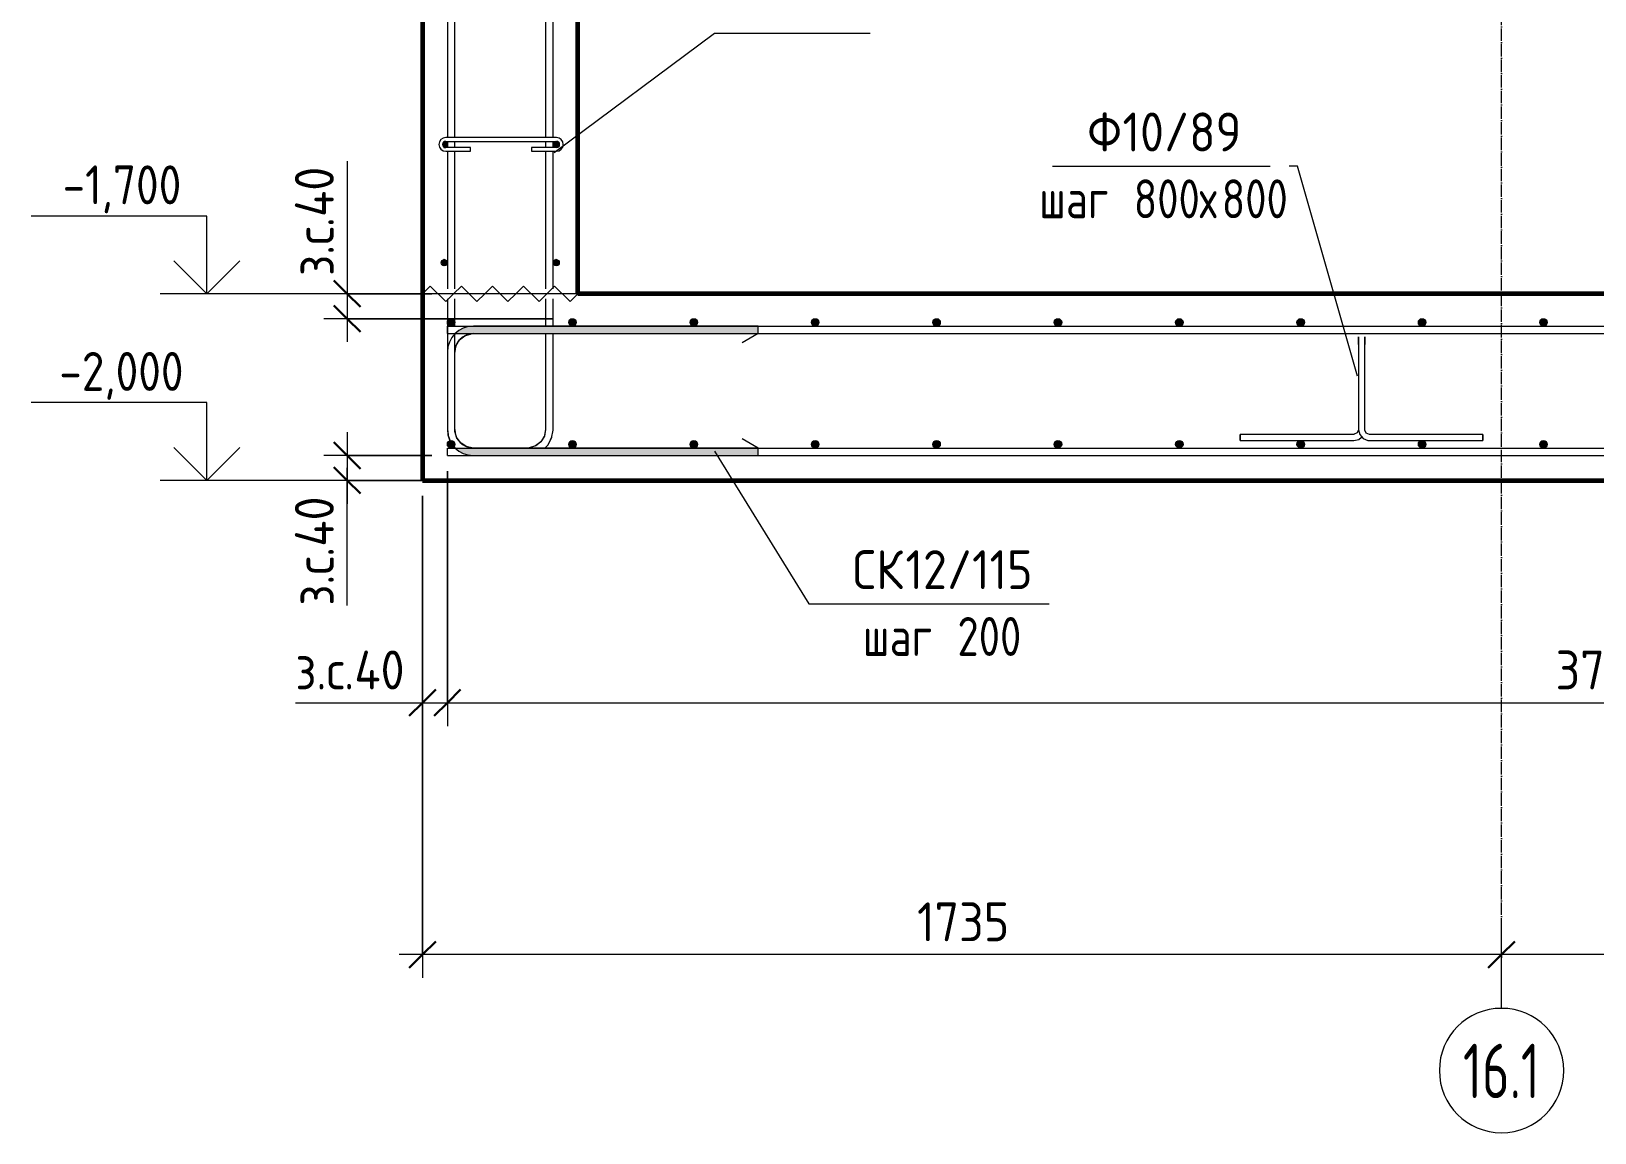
# Model space of a CAD drawing. Header units: millimetres. Extents: x 56549 to 83419, y -3049 to 32998.
# Drawn here: x 64653 to 67167, y -3049 to -1278 of the extents above; entities that cross this region are included whole.
import ezdxf

# ---------------------------------------------------------------- set-up
doc = ezdxf.new("R2010")
doc.units = ezdxf.units.MM
doc.linetypes.add('02 Штрихпунктирная _20 мм_', pattern=[25, 20, -2.5, 0, -2.5])
for name, color, linetype, lineweight in [('AA_Dim', 7, 'Continuous', 9), ('AA_Dim-25', 7, 'Continuous', 9), ('AA_Linii', 7, 'Continuous', 9), ('AA_Oformlenie', 7, 'Continuous', 9), ('AA_Vinoska', 7, 'Continuous', 9), ('AA_Visotnaya otmetka', 7, 'Continuous', 9), ('AF_Stena_Опалубка', 253, 'Continuous', 20), ('KR_Armatura', 7, 'Continuous', 20), ('KR_Armatura_Tonkie', 7, 'Continuous', 20), ('KR_Fundament', 7, 'Continuous', 20), ('Оси', 7, 'Continuous', 9)]:
    doc.layers.add(name, color=color, linetype=linetype, lineweight=lineweight)
doc.styles.add('ISOCPEUR_4', font='isocpeur.TTF', dxfattribs={"width": 0.7, "height": 87.5})
doc.styles.add('ISOCPEUR_5', font='isocpeur.TTF', dxfattribs={"width": 0.9, "height": 62.5})
doc.styles.add('ISOCPEUR_6', font='isocpeur.TTF', dxfattribs={"width": 0.8, "height": 62.5})
doc.styles.add('ISOCPEUR_7', font='isocpeur.TTF', dxfattribs={"width": 0.85, "height": 62.5})
doc.dimstyles.new('00_Точн_3_знака__прозр__2', dxfattribs={"dimscale": 304.8, "dimtxt": 62.672186, "dimasz": 0.139436, "dimexe": 0.123031, "dimexo": 0.082021, "dimgap": 0.008202, "dimtad": 1, "dimdec": 3, "dimrnd": 0.001, "dimdsep": 46, "dimtxsty": 'ISOCPEUR_5', "dimblk1": 'OBLIQUE', "dimblk2": 'OBLIQUE', "dimsah": 1, "dimcen": 0.09, "dimdle": 0.123031, "dimazin": 0, "dimtfac": 1, "dimtdec": 4, "dimtix": 1, "dimtmove": 1, "dimatfit": 3, "dimfxl": 1, "dimtvp": 1, "dimtolj": 1, "dimtzin": 0, "dimlwd": 18, "dimlwe": 18, "dimarcsym": 2})
doc.dimstyles.new('00_Точн_3_знака__прозр__3', dxfattribs={"dimscale": 304.8, "dimtxt": 62.672186, "dimasz": 0.139436, "dimexe": 0.123031, "dimexo": 0.082021, "dimgap": 0.008202, "dimtad": 1, "dimdec": 3, "dimrnd": 0.001, "dimdsep": 46, "dimtxsty": 'ISOCPEUR_5', "dimblk1": 'OBLIQUE', "dimblk2": 'OBLIQUE', "dimsah": 1, "dimcen": 0.09, "dimdle": 0.123031, "dimazin": 0, "dimtfac": 1, "dimtdec": 4, "dimtix": 1, "dimtmove": 0, "dimatfit": 3, "dimfxl": 1, "dimtvp": 1, "dimtolj": 1, "dimtzin": 0, "dimlwd": 18, "dimlwe": 18, "dimarcsym": 2})

# ---------------------------------------------------------------- blocks, each defined once
blk = doc.blocks.new('351_Ряд стержней П переменный шаг _НесАрм_РабПлоск_ - Тип 1-V2-Сечение 2')
at = {"layer": 'KR_Armatura_Tonkie'}
for p, q in [((58305.1, -1091), (58305.1, -1448.9)), ((58305.1, -1091), (58305.1, -1448.9)), ((58305.1, -1091), (58305.1, -1448.9)), ((58317.1, -1448.9), (58317.1, -1091)), ((58317.1, -1448.9), (58317.1, -1091)), ((58317.1, -1448.9), (58317.1, -1091)), ((58463.1, -1091), (58463.1, -1448.9)), ((58463.1, -1091), (58463.1, -1448.9)), ((58463.1, -1091), (58463.1, -1448.9)), ((58475.1, -1448.9), (58475.1, -1091)), ((58475.1, -1448.9), (58475.1, -1091)), ((58475.1, -1448.9), (58475.1, -1091)), ((58305.1, -1454.9), (58305.1, -1464.9)), ((58305.1, -1454.9), (58305.1, -1464.9)), ((58305.1, -1454.9), (58305.1, -1464.9)), ((58317.1, -1464.9), (58317.1, -1454.9)), ((58317.1, -1464.9), (58317.1, -1454.9)), ((58317.1, -1464.9), (58317.1, -1454.9)), ((58463.1, -1454.9), (58463.1, -1464.9)), ((58463.1, -1454.9), (58463.1, -1464.9)), ((58463.1, -1454.9), (58463.1, -1464.9)), ((58475.1, -1464.9), (58475.1, -1454.9)), ((58475.1, -1464.9), (58475.1, -1454.9)), ((58475.1, -1464.9), (58475.1, -1454.9)), ((58305.1, -1470.9), (58305.1, -1692)), ((58305.1, -1470.9), (58305.1, -1692)), ((58305.1, -1470.9), (58305.1, -1692)), ((58317.1, -1692), (58317.1, -1470.9)), ((58317.1, -1692), (58317.1, -1470.9)), ((58317.1, -1692), (58317.1, -1470.9)), ((58463.1, -1470.9), (58463.1, -1692)), ((58463.1, -1470.9), (58463.1, -1692)), ((58463.1, -1470.9), (58463.1, -1692)), ((58475.1, -1692), (58475.1, -1470.9)), ((58475.1, -1692), (58475.1, -1470.9)), ((58475.1, -1692), (58475.1, -1470.9)), ((58305.1, -1708), (58305.1, -1918)), ((58305.1, -1708), (58305.1, -1918)), ((58305.1, -1708), (58305.1, -1918)), ((58317.1, -1752), (58317.1, -1708)), ((58317.1, -1752), (58317.1, -1708)), ((58317.1, -1752), (58317.1, -1708)), ((58463.1, -1708), (58463.1, -1752)), ((58463.1, -1708), (58463.1, -1752)), ((58463.1, -1708), (58463.1, -1752)), ((58475.1, -1752), (58475.1, -1708)), ((58475.1, -1752), (58475.1, -1708)), ((58475.1, -1752), (58475.1, -1708)), ((58317.1, -1764.7), (58317.1, -1764.2)), ((58317.1, -1918), (58317.1, -1764.2)), ((58317.1, -1764.7), (58317.1, -1764.2)), ((58463.1, -1764.2), (58463.1, -1918)), ((58463.1, -1764.2), (58463.1, -1918)), ((58463.1, -1764.2), (58463.1, -1918)), ((58475.1, -1918), (58475.1, -1764.2)), ((58475.1, -1918), (58475.1, -1764.2)), ((58475.1, -1918), (58475.1, -1764.2)), ((58317.1, -1918), (58317.1, -1794)), ((58317.1, -1918), (58317.1, -1794)), ((58320, -1930.5), (58317.7, -1923)), ((58320, -1930.5), (58317.7, -1923)), ((58326.7, -1939.9), (58320.8, -1932.3)), ((58326.7, -1939.9), (58320.8, -1932.3)), ((58460.3, -1930), (58456.3, -1936.5)), ((58460.3, -1930), (58456.3, -1936.5)), ((58463.1, -1918), (58461.3, -1927.5)), ((58463.1, -1918), (58461.3, -1927.5)), ((58335, -1945.2), (58328.5, -1941.3)), ((58335, -1945.2), (58328.5, -1941.3)), ((58347.1, -1948), (58337.5, -1946.3)), ((58347.1, -1948), (58337.5, -1946.3)), ((58433.1, -1948), (58347.1, -1948)), ((58433.1, -1948), (58347.1, -1948)), ((58433.1, -1948), (58347.1, -1948)), ((58347.1, -1960), (58433.1, -1960)), ((58347.1, -1960), (58433.1, -1960)), ((58347.1, -1960), (58433.1, -1960)), ((58445.5, -1945), (58438, -1947.3)), ((58445.5, -1945), (58438, -1947.3)), ((58454.9, -1938.4), (58447.4, -1944.3)), ((58454.9, -1938.4), (58447.4, -1944.3))]:
    blk.add_line(p, q, dxfattribs=at)
at = {"layer": 'KR_Armatura_Tonkie', "flags": 128}
for points in [[(58305.1, -1918), (58307, -1930.7), (58312.7, -1942.2), (58318.3, -1948)], [(58306.9, -1929.8), (58307, -1930.7), (58308.4, -1933.4)], [(58306.9, -1929.8), (58307, -1930.7), (58308.4, -1933.4)], [(58347.1, -1948), (58336.4, -1946), (58327.1, -1940.4), (58320.5, -1931.9), (58317.3, -1921.5), (58317.1, -1918)], [(58463.1, -1918), (58461.1, -1928.7), (58455.5, -1937.9), (58447, -1944.6), (58436.6, -1947.8), (58433.1, -1948)], [(58461.7, -1948), (58466.5, -1943.4), (58472.6, -1932.1), (58475, -1919.5), (58475.1, -1918)], [(58471.2, -1934.7), (58472.6, -1932.1), (58472.9, -1930.6)], [(58471.2, -1934.7), (58472.6, -1932.1), (58472.9, -1930.6)], [(58474.5, -1922.4), (58475, -1919.5), (58475.1, -1918)], [(58474.5, -1922.4), (58475, -1919.5), (58475.1, -1918)], [(58312, -1940.7), (58312.7, -1942.2), (58314.7, -1944.3)], [(58312, -1940.7), (58312.7, -1942.2), (58314.7, -1944.3)], [(58464.8, -1945.1), (58466.5, -1943.4), (58467.6, -1941.4)], [(58464.8, -1945.1), (58466.5, -1943.4), (58467.6, -1941.4)]]:
    blk.add_lwpolyline(points, dxfattribs=at)
blk = doc.blocks.new('261_Лягушка _НесАрм_РабПлоск_ - 10 А240-3717175-Сечение 2')
at = {"layer": 'KR_Armatura_Tonkie'}
for p, q in [((59770.1, -1781.5), (59770.1, -1775)), ((59770.1, -1781.5), (59770.1, -1918.5)), ((59770.1, -1781.5), (59770.1, -1918.5)), ((59780.1, -1918.5), (59780.1, -1781.5)), ((59780.1, -1918.5), (59780.1, -1781.5)), ((59762.6, -1926), (59580.1, -1926)), ((59580.1, -1936), (59580.1, -1926)), ((59580.1, -1926.2), (59580.1, -1935.8)), ((59970.1, -1926), (59787.6, -1926)), ((59970.1, -1926), (59970.1, -1936)), ((59970.1, -1935.8), (59970.1, -1926.2)), ((59580.1, -1936), (59762.6, -1936)), ((59787.6, -1936), (59970.1, -1936))]:
    blk.add_line(p, q, dxfattribs=at)
at = {"layer": 'KR_Armatura_Tonkie', "flags": 128}
for points in [[(59770.1, -1774.8), (59770.1, -1770.2), (59770.1, -1769)], [(59770.1, -1769), (59770.1, -1770.9), (59770.1, -1776.1), (59770.1, -1781.5)], [(59780.1, -1769), (59780.1, -1770.9), (59780.1, -1776.1), (59780.1, -1781.5)], [(59780.1, -1781.5), (59780.1, -1774.8), (59780.1, -1770.2), (59780.1, -1769)], [(59770.1, -1918.5), (59768.2, -1923.5), (59763.4, -1925.9), (59762.6, -1926)], [(59762.6, -1936), (59770.6, -1934.1), (59774.8, -1930.4)], [(59770.1, -1918.5), (59772, -1926.5), (59777.4, -1932.7), (59785, -1935.8), (59787.6, -1936)], [(59787.6, -1926), (59782.6, -1924.1), (59780.1, -1919.4), (59780.1, -1918.5)]]:
    blk.add_lwpolyline(points, dxfattribs=at)
blk = doc.blocks.new('350_Стержень П торец СК-СГ _НесАрм_РабПлоск_ - 350_Стержень П торец СК-СГ _НесАрм_РабПлоск_-3742660-Сечение 2')
at = {"layer": 'KR_Armatura_Tonkie'}
for p, q in [((58463.1, -1752), (58347.1, -1752)), ((58805.1, -1752), (58475.1, -1752)), ((58318.2, -1764.2), (58317.1, -1765.3)), ((58347.1, -1764), (58463.1, -1764)), ((58475.1, -1764), (58805.1, -1764)), ((58805.1, -1764), (58779.1, -1779)), ((58305.1, -1794), (58305.1, -1918)), ((58317.1, -1918), (58317.1, -1794)), ((58320, -1930.5), (58317.7, -1923)), ((58326.7, -1939.9), (58320.8, -1932.3)), ((58805.1, -1948), (58779.1, -1933)), ((58335, -1945.2), (58328.5, -1941.3)), ((58347.1, -1948), (58337.5, -1946.3)), ((58433.1, -1948), (58347.1, -1948)), ((58347.1, -1960), (58805.1, -1960)), ((58805.1, -1948), (58462.4, -1948))]:
    blk.add_line(p, q, dxfattribs=at)
at = {"layer": 'KR_Armatura_Tonkie', "flags": 128}
for points in [[(58317.1, -1794), (58319, -1783.3), (58324.6, -1774.1), (58333.2, -1767.4), (58343.5, -1764.2), (58347.1, -1764)], [(58306.9, -1929.8), (58307, -1930.7), (58308.4, -1933.4)], [(58312, -1940.7), (58312.7, -1942.2), (58314.7, -1944.3)]]:
    blk.add_lwpolyline(points, dxfattribs=at)
blk = doc.blocks.new('350_Стержень П торец СК-СГ _НесАрм_РабПлоск_ - 350_Стержень П торец СК-СГ _НесАрм_РабПлоск_-V3-Сечение 2')
at = {"layer": 'KR_Armatura_Tonkie'}
for p, q in [((58463.1, -1752), (58347.1, -1752)), ((58805.1, -1752), (58475.1, -1752)), ((58317.1, -1794), (58318.8, -1784.5)), ((58319.9, -1782), (58323.8, -1775.5)), ((58325.2, -1773.6), (58332.8, -1767.7)), ((58334.6, -1767), (58342.1, -1764.7)), ((58347.1, -1764), (58463.1, -1764)), ((58475.1, -1764), (58805.1, -1764)), ((58805.1, -1764), (58779.1, -1779)), ((58305.1, -1794), (58305.1, -1918)), ((58317.1, -1918), (58317.1, -1794)), ((58320, -1930.5), (58317.7, -1923)), ((58326.7, -1939.9), (58320.8, -1932.3)), ((58805.1, -1948), (58779.1, -1933)), ((58335, -1945.2), (58328.5, -1941.3)), ((58347.1, -1948), (58337.5, -1946.3)), ((58433.1, -1948), (58347.1, -1948)), ((58347.1, -1960), (58805.1, -1960)), ((58805.1, -1948), (58462.4, -1948))]:
    blk.add_line(p, q, dxfattribs=at)
at = {"layer": 'KR_Armatura_Tonkie', "flags": 128}
for points in [[(58306.9, -1929.8), (58307, -1930.7), (58308.4, -1933.4)], [(58312, -1940.7), (58312.7, -1942.2), (58314.7, -1944.3)]]:
    blk.add_lwpolyline(points, dxfattribs=at)
blk = doc.blocks.new('079_Шпилька _ЭлУзла_ - d6 А240-3735298-Сечение 2')
at = {"layer": 'AA_Oformlenie'}
for p, q in [((58480.4, -1448.9), (58302.4, -1448.9)), ((58302.4, -1454.9), (58480.4, -1454.9)), ((58342.4, -1464.9), (58302.4, -1464.9)), ((58302.4, -1470.9), (58342.4, -1470.9)), ((58342.4, -1470.9), (58342.4, -1464.9)), ((58480.4, -1464.9), (58440.4, -1464.9)), ((58440.4, -1464.9), (58440.4, -1470.9)), ((58440.4, -1470.9), (58480.4, -1470.9))]:
    blk.add_line(p, q, dxfattribs=at)
for centre, radius, start, end in [((58302.4, -1459.9), 11, 90, 270), ((58302.4, -1459.9), 5, 90, 270), ((58480.4, -1459.9), 11, 270, 90), ((58480.4, -1459.9), 5, 270, 90)]:
    blk.add_arc(centre, radius, start, end, dxfattribs=at)
blk = doc.blocks.new('Последовательность узлов - 3мм масшт20 маскировка-904226-Сечение 2')
at = {"layer": 'AA_Oformlenie'}
for p, q in [((58265.1, -720), (58277.6, -707.5)), ((58302.6, -732.5), (58277.6, -707.5)), ((58315.1, -720), (58302.6, -732.5)), ((58315.1, -720), (58327.6, -707.5)), ((58352.6, -732.5), (58327.6, -707.5)), ((58365.1, -720), (58352.6, -732.5)), ((58365.1, -720), (58377.6, -707.5)), ((58402.6, -732.5), (58377.6, -707.5)), ((58415.1, -720), (58402.6, -732.5)), ((58415.1, -720), (58427.6, -707.5)), ((58452.6, -732.5), (58427.6, -707.5)), ((58465.1, -720), (58452.6, -732.5)), ((58465.1, -720), (58477.6, -707.5)), ((58502.6, -732.5), (58477.6, -707.5)), ((58515.1, -720), (58502.6, -732.5))]:
    blk.add_line(p, q, dxfattribs=at)
blk = doc.blocks.new('Ось сетки - d_4мм-2765513-Сечение 2')
at = {"layer": 'Оси'}
for start, end in [(0, 180), (0, 180), (180, 360), (180, 360)]:
    blk.add_arc((61945.1, -2948.9), 100, start, end, dxfattribs=at)
blk = doc.blocks.new('DIMBLOCK42-Сечение 2')
at = {"layer": 'AA_Dim-25', "lineweight": 18}
for p, q in [((65161.1, -1486.7), (65161.1, -1696.2)), ((65161.1, -1662.5), (65161.1, -1777.5)), ((65297.3, -1700), (65123.6, -1700)), ((65161.1, -1696.2), (65161.1, -1720)), ((65161.1, -1700), (65297.3, -1700)), ((65492.4, -1740), (65123.6, -1740)), ((65161.1, -1740), (65492.4, -1740))]:
    blk.add_line(p, q, dxfattribs=at)
at = {"layer": 'AA_Dim-25', "lineweight": 30}
for p, q in [((65161.1, -1700), (65139.9, -1678.7)), ((65161.1, -1700), (65182.4, -1721.2)), ((65161.1, -1740), (65139.9, -1718.7)), ((65161.1, -1740), (65182.4, -1761.2))]:
    blk.add_line(p, q, dxfattribs=at)
at = {"layer": 'AA_Dim-25', "color": 0, "lineweight": 18, "insert": (65077.2, -1671.2), "char_height": 62.5, "width": 221.363, "attachment_point": 1, "rotation": 90, "line_spacing_factor": 1.135194, "style": 'ISOCPEUR_5'}
blk.add_mtext('з.с.40', dxfattribs=at)
blk = doc.blocks.new('_Oblique')
at = {"color": 0, "linetype": 'ByBlock', "lineweight": -2}
blk.add_line((-0.5, -0.5), (0.5, 0.5), dxfattribs=at)
blk = doc.blocks.new('DIMBLOCK43-Сечение 2')
at = {"layer": 'AA_Dim-25', "lineweight": 18}
for p, q in [((65161.1, -1922.5), (65161.1, -2037.5)), ((65297.3, -1960), (65123.6, -1960)), ((65161.1, -1960), (65297.3, -1960)), ((65161.1, -1991.9), (65161.1, -1980)), ((65297.3, -2000), (65123.6, -2000)), ((65161.1, -2201.4), (65161.1, -1991.9)), ((65161.1, -2000), (65297.3, -2000))]:
    blk.add_line(p, q, dxfattribs=at)
at = {"layer": 'AA_Dim-25', "lineweight": 30}
for p, q in [((65161.1, -1960), (65139.9, -1938.7)), ((65161.1, -1960), (65182.4, -1981.2)), ((65161.1, -2000), (65139.9, -1978.7)), ((65161.1, -2000), (65182.4, -2021.2))]:
    blk.add_line(p, q, dxfattribs=at)
at = {"layer": 'AA_Dim-25', "color": 0, "lineweight": 18, "insert": (65077.2, -2201.4), "char_height": 62.5, "width": 221.363, "attachment_point": 1, "rotation": 90, "line_spacing_factor": 1.135194, "style": 'ISOCPEUR_5'}
blk.add_mtext('з.с.40', dxfattribs=at)
blk = doc.blocks.new('DIMBLOCK44-Сечение 2')
at = {"layer": 'AA_Dim-25', "lineweight": 18}
for p, q in [((65322.3, -1985), (65322.3, -2395)), ((65322.3, -2357.5), (65322.3, -1985)), ((65282.3, -2025), (65282.3, -2395)), ((65282.3, -2357.5), (65282.3, -2025)), ((65078, -2357.5), (65287.4, -2357.5)), ((65244.8, -2357.5), (65322.3, -2357.5)), ((65287.4, -2357.5), (65302.3, -2357.5))]:
    blk.add_line(p, q, dxfattribs=at)
at = {"layer": 'AA_Dim-25', "lineweight": 30}
for p, q in [((65282.3, -2357.5), (65303.5, -2336.2)), ((65322.3, -2357.5), (65343.5, -2336.2)), ((65282.3, -2357.5), (65261, -2378.7)), ((65322.3, -2357.5), (65301, -2378.7))]:
    blk.add_line(p, q, dxfattribs=at)
at = {"layer": 'AA_Dim-25', "color": 0, "lineweight": 18, "insert": (65078, -2273.6), "char_height": 62.5, "width": 221.363, "attachment_point": 1, "line_spacing_factor": 1.135194, "style": 'ISOCPEUR_5'}
blk.add_mtext('з.с.40', dxfattribs=at)
blk = doc.blocks.new('DIMBLOCK45-Сечение 2')
at = {"layer": 'AA_Dim-25', "lineweight": 18}
for p, q in [((65322.3, -1985), (65322.3, -2395)), ((65322.3, -2357.5), (65322.3, -1985)), ((69042.3, -2025), (69042.3, -2395)), ((69042.3, -2357.5), (69042.3, -2025)), ((65322.3, -2357.5), (69042.3, -2357.5))]:
    blk.add_line(p, q, dxfattribs=at)
at = {"layer": 'AA_Dim-25', "lineweight": 30}
for p, q in [((65322.3, -2357.5), (65343.5, -2336.2)), ((69042.3, -2357.5), (69063.5, -2336.2)), ((65322.3, -2357.5), (65301, -2378.7)), ((69042.3, -2357.5), (69021, -2378.7))]:
    blk.add_line(p, q, dxfattribs=at)
at = {"layer": 'AA_Dim-25', "color": 0, "lineweight": 18, "insert": (67104.2, -2273.6), "char_height": 62.5, "width": 187.307, "attachment_point": 1, "line_spacing_factor": 1.135194, "style": 'ISOCPEUR_5'}
blk.add_mtext('3720', dxfattribs=at)
blk = doc.blocks.new('DIMBLOCK48-Сечение 2')
at = {"layer": 'AA_Dim-25', "lineweight": 18}
for p, q in [((67017.3, -2767.5), (67017.3, -2725)), ((68962.3, -2767.5), (68962.3, -2725)), ((68962.3, -2762.5), (67017.3, -2762.5)), ((67017.3, -2762.5), (67017.3, -2767.5)), ((68962.3, -2762.5), (68962.3, -2767.5))]:
    blk.add_line(p, q, dxfattribs=at)
at = {"layer": 'AA_Dim-25', "lineweight": 30}
for p, q in [((67017.3, -2762.5), (66996, -2783.7)), ((67017.3, -2762.5), (67038.5, -2741.2)), ((68962.3, -2762.5), (68941, -2783.7)), ((68962.3, -2762.5), (68983.5, -2741.2))]:
    blk.add_line(p, q, dxfattribs=at)
at = {"layer": 'AA_Dim-25', "color": 0, "lineweight": 18, "insert": (67915.3, -2678.6), "char_height": 62.5, "width": 178.793, "attachment_point": 1, "line_spacing_factor": 1.135194, "style": 'ISOCPEUR_5'}
blk.add_mtext('1945', dxfattribs=at)
blk = doc.blocks.new('DIMBLOCK49-Сечение 2')
at = {"layer": 'AA_Dim-25', "lineweight": 18}
for p, q in [((65282.3, -2025), (65282.3, -2800)), ((65282.3, -2762.5), (65282.3, -2025)), ((67017.3, -2767.5), (67017.3, -2725)), ((67017.3, -2762.5), (65244.8, -2762.5)), ((67017.3, -2762.5), (67017.3, -2767.5))]:
    blk.add_line(p, q, dxfattribs=at)
at = {"layer": 'AA_Dim-25', "lineweight": 30}
for p, q in [((65282.3, -2762.5), (65261, -2783.7)), ((65282.3, -2762.5), (65303.5, -2741.2)), ((67017.3, -2762.5), (66996, -2783.7)), ((67017.3, -2762.5), (67038.5, -2741.2))]:
    blk.add_line(p, q, dxfattribs=at)
at = {"layer": 'AA_Dim-25', "color": 0, "lineweight": 18, "insert": (66077.6, -2678.6), "char_height": 62.5, "width": 173.117, "attachment_point": 1, "line_spacing_factor": 1.135194, "style": 'ISOCPEUR_5'}
blk.add_mtext('1735', dxfattribs=at)
blk = doc.blocks.new('042_М_Арматуры - Диам длина поз _ Комментарий-2260297-Сечение 2')
at = {"layer": 'AA_Vinoska'}
blk.add_line((59277.9, -1494.8), (59627.9, -1494.8), dxfattribs=at)
blk = doc.blocks.new('010_Текст с выноской - Текст 2 строки-3745985-Сечение 2')
at = {"layer": 'AA_Vinoska'}
blk.add_line((58734.7, -1280.8), (58984.7, -1280.8), dxfattribs=at)
blk = doc.blocks.new('042_М_Арматуры - Диам длина поз _ Шаг-2260295-Сечение 2')
at = {"layer": 'AA_Vinoska'}
blk.add_line((59014, -339.3), (59364, -339.3), dxfattribs=at)
blk = doc.blocks.new('Высотные отметки - Стрелка вверх-400292-Сечение 2')
at = {"layer": 'AA_Vinoska'}
for p, q in [((57918.8, -395), (57636.3, -395)), ((57918.8, -520), (57918.8, -395)), ((57918.8, -520), (57865.8, -467)), ((57918.8, -520), (57971.9, -467)), ((57993.8, -520), (57843.8, -520))]:
    blk.add_line(p, q, dxfattribs=at)

msp = doc.modelspace()

# ---------------------------------------------------------------- hatches: boundary and pattern name
at = {"layer": 'AA_Oformlenie'}
h = msp.add_hatch(color=250, dxfattribs=at)
h.paths.add_polyline_path([(65374.5864, -1960), (65822.2593, -1959.7956), (65822.2593, -1948), (65334.9644, -1948.2244), (65343.748, -1954.718), (65353.5836, -1958.6495), (65364.2593, -1960)])
h.paths.add_polyline_path([(65482.1175, -1764), (65822.2593, -1763.7956), (65822.2593, -1752), (65362.5101, -1752.2044), (65352.4396, -1753.7574), (65342.9715, -1757.7461), (65335.1592, -1764), (65482.0167, -1764)])
at = {"layer": 'KR_Armatura'}
for points in [[(65316.9068, -1464.0451), (65320.1982, -1464.0451), (65322.0146, -1458.4549), (65317.6902, -1455.3131), (65316.7737, -1455.8152), (65316.0852, -1456.3435), (65315.2906, -1457.3791), (65314.7911, -1458.585), (65314.6207, -1459.8791), (65314.7911, -1461.1732), (65315.5569, -1462.7261), (65316.7737, -1463.9429)], [(65498.432, -1464.0451), (65500.1982, -1464.0451), (65501.9508, -1458.4086), (65497.2593, -1455), (65492.504, -1458.4549), (65494.3204, -1464.0451)], [(65314.3204, -1654.0451), (65320.1982, -1654.0451), (65322.0146, -1648.4549), (65317.2593, -1645), (65312.504, -1648.4549)], [(65494.3204, -1654.0451), (65500.1982, -1654.0451), (65502.0146, -1648.4549), (65497.2593, -1645), (65492.504, -1648.4549)], [(65325.2593, -1751.1962), (65331.2593, -1751.1962), (65334.2593, -1746), (65331.2593, -1740.8038), (65325.2593, -1740.8038), (65322.2593, -1746)], [(65520.4172, -1751.1962), (65526.4172, -1751.1962), (65529.4172, -1746), (65526.4172, -1740.8038), (65520.4172, -1740.8038), (65517.4172, -1746)], [(65715.5751, -1751.1962), (65721.5751, -1751.1962), (65724.5751, -1746), (65721.5751, -1740.8038), (65715.5751, -1740.8038), (65712.5751, -1746)], [(65910.733, -1751.1962), (65916.733, -1751.1962), (65919.733, -1746), (65916.733, -1740.8038), (65910.733, -1740.8038), (65907.733, -1746)], [(66105.8909, -1751.1962), (66111.8909, -1751.1962), (66114.8909, -1746), (66111.8909, -1740.8038), (66105.8909, -1740.8038), (66102.8909, -1746)], [(66301.0488, -1751.1962), (66307.0488, -1751.1962), (66310.0488, -1746), (66307.0488, -1740.8038), (66301.0488, -1740.8038), (66298.0488, -1746)], [(66496.2067, -1751.1962), (66502.2067, -1751.1962), (66505.2067, -1746), (66502.2067, -1740.8038), (66496.2067, -1740.8038), (66493.2067, -1746)], [(66691.3646, -1751.1962), (66697.3646, -1751.1962), (66700.3646, -1746), (66697.3646, -1740.8038), (66691.3646, -1740.8038), (66688.3646, -1746)], [(66886.5225, -1751.1962), (66892.5225, -1751.1962), (66895.5225, -1746), (66892.5225, -1740.8038), (66886.5225, -1740.8038), (66883.5225, -1746)], [(67081.6804, -1751.1962), (67087.6804, -1751.1962), (67090.6804, -1746), (67087.6804, -1740.8038), (67081.6804, -1740.8038), (67078.6804, -1746)], [(65325.2593, -1947.1962), (65331.2593, -1947.1962), (65334.2593, -1942), (65331.2593, -1936.8038), (65325.2593, -1936.8038), (65322.2593, -1942)], [(65520.4172, -1947.1962), (65526.4172, -1947.1962), (65529.4172, -1942), (65526.4172, -1936.8038), (65520.4172, -1936.8038), (65517.4172, -1942)], [(65715.5751, -1947.1962), (65721.5751, -1947.1962), (65724.5751, -1942), (65721.5751, -1936.8038), (65715.5751, -1936.8038), (65712.5751, -1942)], [(65910.733, -1947.1962), (65916.733, -1947.1962), (65919.733, -1942), (65916.733, -1936.8038), (65910.733, -1936.8038), (65907.733, -1942)], [(66105.8909, -1947.1962), (66111.8909, -1947.1962), (66114.8909, -1942), (66111.8909, -1936.8038), (66105.8909, -1936.8038), (66102.8909, -1942)], [(66301.0488, -1947.1962), (66307.0488, -1947.1962), (66310.0488, -1942), (66307.0488, -1936.8038), (66301.0488, -1936.8038), (66298.0488, -1942)], [(66496.2067, -1947.1962), (66502.2067, -1947.1962), (66505.2067, -1942), (66502.2067, -1936.8038), (66496.2067, -1936.8038), (66493.2067, -1942)], [(66691.3646, -1947.1962), (66697.3646, -1947.1962), (66700.3646, -1942), (66697.3646, -1936.8038), (66691.3646, -1936.8038), (66688.3646, -1942)], [(66886.5225, -1947.1962), (66892.5225, -1947.1962), (66895.5225, -1942), (66892.5225, -1936.8038), (66886.5225, -1936.8038), (66883.5225, -1942)], [(67081.6804, -1947.1962), (67087.6804, -1947.1962), (67090.6804, -1942), (67087.6804, -1936.8038), (67081.6804, -1936.8038), (67078.6804, -1942)]]:
    msp.add_hatch(color=256, dxfattribs=at).paths.add_polyline_path(points)
h = msp.add_hatch(color=256, dxfattribs=at)
edge = h.paths.add_edge_path()
edge.add_arc((65317.2593, -1460), 5, 265.6822599, 443.4757902)
edge.add_line((65317.8274, -1455.0324), (65317.2593, -1460))
edge.add_line((65317.2593, -1460), (65316.8829, -1464.9858))
h = msp.add_hatch(color=256, dxfattribs=at)
edge = h.paths.add_edge_path()
edge.add_arc((65497.2593, -1460), 5, 0, 360)
h = msp.add_hatch(color=256, dxfattribs=at)
edge = h.paths.add_edge_path()
edge.add_arc((65317.2593, -1650), 5, 0, 360)
h = msp.add_hatch(color=256, dxfattribs=at)
edge = h.paths.add_edge_path()
edge.add_arc((65497.2593, -1650), 5, 0, 360)
h = msp.add_hatch(color=256, dxfattribs=at)
edge = h.paths.add_edge_path()
edge.add_arc((65328.2593, -1746), 6, 0, 360)
h = msp.add_hatch(color=256, dxfattribs=at)
edge = h.paths.add_edge_path()
edge.add_arc((65523.4172, -1746), 6, 0, 360)
h = msp.add_hatch(color=256, dxfattribs=at)
edge = h.paths.add_edge_path()
edge.add_arc((65718.5751, -1746), 6, 0, 360)
h = msp.add_hatch(color=256, dxfattribs=at)
edge = h.paths.add_edge_path()
edge.add_arc((65913.733, -1746), 6, 0, 360)
h = msp.add_hatch(color=256, dxfattribs=at)
edge = h.paths.add_edge_path()
edge.add_arc((66108.8909, -1746), 6, 0, 360)
h = msp.add_hatch(color=256, dxfattribs=at)
edge = h.paths.add_edge_path()
edge.add_arc((66304.0488, -1746), 6, 0, 360)
h = msp.add_hatch(color=256, dxfattribs=at)
edge = h.paths.add_edge_path()
edge.add_arc((66499.2067, -1746), 6, 0, 360)
h = msp.add_hatch(color=256, dxfattribs=at)
edge = h.paths.add_edge_path()
edge.add_arc((66694.3646, -1746), 6, 0, 360)
h = msp.add_hatch(color=256, dxfattribs=at)
edge = h.paths.add_edge_path()
edge.add_arc((66889.5225, -1746), 6, 0, 360)
h = msp.add_hatch(color=256, dxfattribs=at)
edge = h.paths.add_edge_path()
edge.add_arc((67084.6804, -1746), 6, 0, 360)
h = msp.add_hatch(color=256, dxfattribs=at)
edge = h.paths.add_edge_path()
edge.add_arc((65328.2593, -1942), 6, 0, 360)
h = msp.add_hatch(color=256, dxfattribs=at)
edge = h.paths.add_edge_path()
edge.add_arc((65523.4172, -1942), 6, 0, 360)
h = msp.add_hatch(color=256, dxfattribs=at)
edge = h.paths.add_edge_path()
edge.add_arc((65718.5751, -1942), 6, 0, 360)
h = msp.add_hatch(color=256, dxfattribs=at)
edge = h.paths.add_edge_path()
edge.add_arc((65913.733, -1942), 6, 0, 360)
h = msp.add_hatch(color=256, dxfattribs=at)
edge = h.paths.add_edge_path()
edge.add_arc((66108.8909, -1942), 6, 0, 360)
h = msp.add_hatch(color=256, dxfattribs=at)
edge = h.paths.add_edge_path()
edge.add_arc((66304.0488, -1942), 6, 0, 360)
h = msp.add_hatch(color=256, dxfattribs=at)
edge = h.paths.add_edge_path()
edge.add_arc((66499.2067, -1942), 6, 0, 360)
h = msp.add_hatch(color=256, dxfattribs=at)
edge = h.paths.add_edge_path()
edge.add_arc((66694.3646, -1942), 6, 0, 360)
h = msp.add_hatch(color=256, dxfattribs=at)
edge = h.paths.add_edge_path()
edge.add_arc((66889.5225, -1942), 6, 0, 360)
h = msp.add_hatch(color=256, dxfattribs=at)
edge = h.paths.add_edge_path()
edge.add_arc((67084.6804, -1942), 6, 0, 360)

# ---------------------------------------------------------------- linework, layer by layer
at = {"layer": 'AA_Linii'}
for p, q in [((65822.2593, -1752), (65364.063, -1752)), ((65822.2593, -1764), (65822.2593, -1752)), ((65364.2593, -1764), (65822.2593, -1764)), ((65322.2593, -1793.8037), (65322.2593, -1918.4178)), ((65334.2593, -1918), (65334.2593, -1794)), ((65363.8415, -1960), (65822.2593, -1960)), ((65822.2593, -1948), (65364.2593, -1948)), ((65822.2593, -1960), (65822.2593, -1948))]:
    msp.add_line(p, q, dxfattribs=at)
for centre, radius, start, end in [((65364.063, -1793.8037), 41.8037, 90, 180), ((65364.2593, -1794), 30, 90, 180), ((65363.8415, -1918.4178), 41.5822, 180, 270), ((65364.2593, -1918), 30, 180, 270)]:
    msp.add_arc(centre, radius, start, end, dxfattribs=at)
at = {"layer": 'AA_Vinoska'}
for p, q in [((65493.8022, -1472.6969), (65751.9083, -1280.786)), ((66689.3914, -1494.8385), (66675.9131, -1494.8385)), ((66785.516, -1832.5726), (66689.3914, -1494.8385)), ((65751.6133, -1952.8464), (65903.4115, -2198.5226)), ((65903.4115, -2198.5226), (65940.1945, -2198.5226))]:
    msp.add_line(p, q, dxfattribs=at)
at = {"layer": 'AA_Visotnaya otmetka'}
for p, q in [((65129.7171, -1700), (64935.7707, -1700)), ((65617.9268, -1700), (65129.7171, -1700)), ((65166.5, -2000), (64935.7707, -2000)), ((65430.6683, -2000), (65166.5, -2000))]:
    msp.add_line(p, q, dxfattribs=at)
at = {"layer": 'AF_Stena_Опалубка', "lineweight": 60}
for p, q in [((65282.2593, -720), (65282.2593, -1700)), ((65532.2593, -1700), (65532.2593, -720))]:
    msp.add_line(p, q, dxfattribs=at)
at = {"layer": 'KR_Armatura'}
for p, q in [((65315.2906, -1457.3791), (65314.7911, -1458.585)), ((65316.0852, -1456.3435), (65315.2906, -1457.3791)), ((65316.7737, -1455.8152), (65316.0852, -1456.3435)), ((65317.6902, -1455.3131), (65316.7737, -1455.8152)), ((65317.8274, -1455.0324), (65317.2593, -1460)), ((65322.0146, -1458.4549), (65317.6902, -1455.3131)), ((65497.2593, -1455), (65492.504, -1458.4549)), ((65501.9508, -1458.4086), (65497.2593, -1455)), ((65314.7911, -1458.585), (65314.6207, -1459.8791)), ((65314.6207, -1459.8791), (65314.7911, -1461.1732)), ((65314.7911, -1461.1732), (65315.5569, -1462.7261)), ((65315.5569, -1462.7261), (65316.7737, -1463.9429)), ((65316.7737, -1463.9429), (65316.9068, -1464.0451)), ((65317.2593, -1460), (65316.8829, -1464.9858)), ((65316.9068, -1464.0451), (65320.1982, -1464.0451)), ((65320.1982, -1464.0451), (65322.0146, -1458.4549)), ((65492.504, -1458.4549), (65494.3204, -1464.0451)), ((65494.3204, -1464.0451), (65498.432, -1464.0451)), ((65498.432, -1464.0451), (65500.1982, -1464.0451)), ((65500.1982, -1464.0451), (65501.9508, -1458.4086)), ((65317.2593, -1645), (65312.504, -1648.4549)), ((65312.504, -1648.4549), (65314.3204, -1654.0451)), ((65314.3204, -1654.0451), (65320.1982, -1654.0451)), ((65322.0146, -1648.4549), (65317.2593, -1645)), ((65320.1982, -1654.0451), (65322.0146, -1648.4549)), ((65497.2593, -1645), (65492.504, -1648.4549)), ((65492.504, -1648.4549), (65494.3204, -1654.0451)), ((65494.3204, -1654.0451), (65500.1982, -1654.0451)), ((65502.0146, -1648.4549), (65497.2593, -1645)), ((65500.1982, -1654.0451), (65502.0146, -1648.4549)), ((65325.2593, -1740.8038), (65322.2593, -1746)), ((65322.2593, -1746), (65325.2593, -1751.1962)), ((65331.2593, -1740.8038), (65325.2593, -1740.8038)), ((65325.2593, -1751.1962), (65331.2593, -1751.1962)), ((65334.2593, -1746), (65331.2593, -1740.8038)), ((65331.2593, -1751.1962), (65334.2593, -1746)), ((65520.4172, -1740.8038), (65517.4172, -1746)), ((65517.4172, -1746), (65520.4172, -1751.1962)), ((65526.4172, -1740.8038), (65520.4172, -1740.8038)), ((65520.4172, -1751.1962), (65526.4172, -1751.1962)), ((65529.4172, -1746), (65526.4172, -1740.8038)), ((65526.4172, -1751.1962), (65529.4172, -1746)), ((65715.5751, -1740.8038), (65712.5751, -1746)), ((65712.5751, -1746), (65715.5751, -1751.1962)), ((65721.5751, -1740.8038), (65715.5751, -1740.8038)), ((65715.5751, -1751.1962), (65721.5751, -1751.1962)), ((65724.5751, -1746), (65721.5751, -1740.8038)), ((65721.5751, -1751.1962), (65724.5751, -1746)), ((65910.733, -1740.8038), (65907.733, -1746)), ((65907.733, -1746), (65910.733, -1751.1962)), ((65916.733, -1740.8038), (65910.733, -1740.8038)), ((65910.733, -1751.1962), (65916.733, -1751.1962)), ((65919.733, -1746), (65916.733, -1740.8038)), ((65916.733, -1751.1962), (65919.733, -1746)), ((66105.8909, -1740.8038), (66102.8909, -1746)), ((66102.8909, -1746), (66105.8909, -1751.1962)), ((66111.8909, -1740.8038), (66105.8909, -1740.8038)), ((66105.8909, -1751.1962), (66111.8909, -1751.1962)), ((66114.8909, -1746), (66111.8909, -1740.8038)), ((66111.8909, -1751.1962), (66114.8909, -1746)), ((66301.0488, -1740.8038), (66298.0488, -1746)), ((66298.0488, -1746), (66301.0488, -1751.1962)), ((66307.0488, -1740.8038), (66301.0488, -1740.8038)), ((66301.0488, -1751.1962), (66307.0488, -1751.1962)), ((66310.0488, -1746), (66307.0488, -1740.8038)), ((66307.0488, -1751.1962), (66310.0488, -1746)), ((66496.2067, -1740.8038), (66493.2067, -1746)), ((66493.2067, -1746), (66496.2067, -1751.1962)), ((66502.2067, -1740.8038), (66496.2067, -1740.8038)), ((66496.2067, -1751.1962), (66502.2067, -1751.1962)), ((66505.2067, -1746), (66502.2067, -1740.8038)), ((66502.2067, -1751.1962), (66505.2067, -1746)), ((66691.3646, -1740.8038), (66688.3646, -1746)), ((66688.3646, -1746), (66691.3646, -1751.1962)), ((66697.3646, -1740.8038), (66691.3646, -1740.8038)), ((66691.3646, -1751.1962), (66697.3646, -1751.1962)), ((66700.3646, -1746), (66697.3646, -1740.8038)), ((66697.3646, -1751.1962), (66700.3646, -1746)), ((66886.5225, -1740.8038), (66883.5225, -1746)), ((66883.5225, -1746), (66886.5225, -1751.1962)), ((66892.5225, -1740.8038), (66886.5225, -1740.8038)), ((66886.5225, -1751.1962), (66892.5225, -1751.1962)), ((66895.5225, -1746), (66892.5225, -1740.8038)), ((66892.5225, -1751.1962), (66895.5225, -1746)), ((67081.6804, -1740.8038), (67078.6804, -1746)), ((67078.6804, -1746), (67081.6804, -1751.1962)), ((67087.6804, -1740.8038), (67081.6804, -1740.8038)), ((67081.6804, -1751.1962), (67087.6804, -1751.1962)), ((67090.6804, -1746), (67087.6804, -1740.8038)), ((67087.6804, -1751.1962), (67090.6804, -1746)), ((65325.2593, -1936.8038), (65322.2593, -1942)), ((65322.2593, -1942), (65325.2593, -1947.1962)), ((65331.2593, -1936.8038), (65325.2593, -1936.8038)), ((65325.2593, -1947.1962), (65331.2593, -1947.1962)), ((65334.2593, -1942), (65331.2593, -1936.8038)), ((65331.2593, -1947.1962), (65334.2593, -1942)), ((65520.4172, -1936.8038), (65517.4172, -1942)), ((65517.4172, -1942), (65520.4172, -1947.1962)), ((65526.4172, -1936.8038), (65520.4172, -1936.8038)), ((65520.4172, -1947.1962), (65526.4172, -1947.1962)), ((65529.4172, -1942), (65526.4172, -1936.8038)), ((65526.4172, -1947.1962), (65529.4172, -1942)), ((65715.5751, -1936.8038), (65712.5751, -1942)), ((65712.5751, -1942), (65715.5751, -1947.1962)), ((65721.5751, -1936.8038), (65715.5751, -1936.8038)), ((65715.5751, -1947.1962), (65721.5751, -1947.1962)), ((65724.5751, -1942), (65721.5751, -1936.8038)), ((65721.5751, -1947.1962), (65724.5751, -1942)), ((65910.733, -1936.8038), (65907.733, -1942)), ((65907.733, -1942), (65910.733, -1947.1962)), ((65916.733, -1936.8038), (65910.733, -1936.8038)), ((65910.733, -1947.1962), (65916.733, -1947.1962)), ((65919.733, -1942), (65916.733, -1936.8038)), ((65916.733, -1947.1962), (65919.733, -1942)), ((66105.8909, -1936.8038), (66102.8909, -1942)), ((66102.8909, -1942), (66105.8909, -1947.1962)), ((66111.8909, -1936.8038), (66105.8909, -1936.8038)), ((66105.8909, -1947.1962), (66111.8909, -1947.1962)), ((66114.8909, -1942), (66111.8909, -1936.8038)), ((66111.8909, -1947.1962), (66114.8909, -1942)), ((66301.0488, -1936.8038), (66298.0488, -1942)), ((66298.0488, -1942), (66301.0488, -1947.1962)), ((66307.0488, -1936.8038), (66301.0488, -1936.8038)), ((66301.0488, -1947.1962), (66307.0488, -1947.1962)), ((66310.0488, -1942), (66307.0488, -1936.8038)), ((66307.0488, -1947.1962), (66310.0488, -1942)), ((66496.2067, -1936.8038), (66493.2067, -1942)), ((66493.2067, -1942), (66496.2067, -1947.1962)), ((66502.2067, -1936.8038), (66496.2067, -1936.8038)), ((66496.2067, -1947.1962), (66502.2067, -1947.1962)), ((66505.2067, -1942), (66502.2067, -1936.8038)), ((66502.2067, -1947.1962), (66505.2067, -1942)), ((66691.3646, -1936.8038), (66688.3646, -1942)), ((66688.3646, -1942), (66691.3646, -1947.1962)), ((66697.3646, -1936.8038), (66691.3646, -1936.8038)), ((66691.3646, -1947.1962), (66697.3646, -1947.1962)), ((66700.3646, -1942), (66697.3646, -1936.8038)), ((66697.3646, -1947.1962), (66700.3646, -1942)), ((66886.5225, -1936.8038), (66883.5225, -1942)), ((66883.5225, -1942), (66886.5225, -1947.1962)), ((66892.5225, -1936.8038), (66886.5225, -1936.8038)), ((66886.5225, -1947.1962), (66892.5225, -1947.1962)), ((66895.5225, -1942), (66892.5225, -1936.8038)), ((66892.5225, -1947.1962), (66895.5225, -1942)), ((67081.6804, -1936.8038), (67078.6804, -1942)), ((67078.6804, -1942), (67081.6804, -1947.1962)), ((67087.6804, -1936.8038), (67081.6804, -1936.8038)), ((67081.6804, -1947.1962), (67087.6804, -1947.1962)), ((67090.6804, -1942), (67087.6804, -1936.8038)), ((67087.6804, -1947.1962), (67090.6804, -1942))]:
    msp.add_line(p, q, dxfattribs=at)
for centre, radius in [((65497.2593, -1460), 5), ((65317.2593, -1650), 5), ((65497.2593, -1650), 5), ((65328.2593, -1746), 6), ((65523.4172, -1746), 6), ((65718.5751, -1746), 6), ((65913.733, -1746), 6), ((66108.8909, -1746), 6), ((66304.0488, -1746), 6), ((66499.2067, -1746), 6), ((66694.3646, -1746), 6), ((66889.5225, -1746), 6), ((67084.6804, -1746), 6), ((65328.2593, -1942), 6), ((65523.4172, -1942), 6), ((65718.5751, -1942), 6), ((65913.733, -1942), 6), ((66108.8909, -1942), 6), ((66304.0488, -1942), 6), ((66499.2067, -1942), 6), ((66694.3646, -1942), 6), ((66889.5225, -1942), 6), ((67084.6804, -1942), 6)]:
    msp.add_circle(centre, radius, dxfattribs=at)
msp.add_arc((65317.2593, -1460), 5, 265.6822599, 83.4757902, dxfattribs=at)
at = {"layer": 'KR_Armatura_Tonkie'}
for p, q in [((65322.2593, -1752), (69042.2593, -1752)), ((65322.2593, -1764), (65322.2593, -1752)), ((65322.2593, -1764), (69042.2593, -1764)), ((65322.2593, -1948), (69042.2593, -1948)), ((65322.2593, -1960), (65322.2593, -1948)), ((65322.2593, -1960), (69042.2593, -1960))]:
    msp.add_line(p, q, dxfattribs=at)
at = {"layer": 'KR_Fundament', "lineweight": 60}
for p, q in [((65282.2593, -1700), (65282.2593, -2000)), ((68832.2593, -1700), (65532.2593, -1700)), ((65282.2593, -2000), (69082.2593, -2000))]:
    msp.add_line(p, q, dxfattribs=at)
at = {"layer": 'Оси', "linetype": '02 Штрихпунктирная _20 мм_'}
msp.add_line((67017.2593, -2723.9163), (67017.2593, -47.5139), dxfattribs=at)
at = {"layer": 'Оси'}
msp.add_line((67017.2593, -2848.9163), (67017.2593, -2723.9163), dxfattribs=at)

# ---------------------------------------------------------------- block references
at = {"layer": 'AA_Oformlenie'}
for name, p in [('079_Шпилька _ЭлУзла_ - d6 А240-3735298-Сечение 2', (7017.1977, 0)), ('Последовательность узлов - 3мм масшт20 маскировка-904226-Сечение 2', (7017.1977, -980))]:
    msp.add_blockref(name, p, dxfattribs=at)
at = {"layer": 'AA_Vinoska'}
for name, p in [('010_Текст с выноской - Текст 2 строки-3745985-Сечение 2', (7017.1977, 0)), ('042_М_Арматуры - Диам длина поз _ Комментарий-2260297-Сечение 2', (7017.1977, 0)), ('042_М_Арматуры - Диам длина поз _ Шаг-2260295-Сечение 2', (6926.196, -1859.2319))]:
    msp.add_blockref(name, p, dxfattribs=at)
at = {"layer": 'AA_Visotnaya otmetka'}
for p in [(7016.9499, -1180), (7016.9499, -1480)]:
    msp.add_blockref('Высотные отметки - Стрелка вверх-400292-Сечение 2', p, dxfattribs=at)
at = {"layer": 'KR_Armatura_Tonkie'}
for name in ['351_Ряд стержней П переменный шаг _НесАрм_РабПлоск_ - Тип 1-V2-Сечение 2', '350_Стержень П торец СК-СГ _НесАрм_РабПлоск_ - 350_Стержень П торец СК-СГ _НесАрм_РабПлоск_-3742660-Сечение 2', '350_Стержень П торец СК-СГ _НесАрм_РабПлоск_ - 350_Стержень П торец СК-СГ _НесАрм_РабПлоск_-V3-Сечение 2', '261_Лягушка _НесАрм_РабПлоск_ - 10 А240-3717175-Сечение 2']:
    msp.add_blockref(name, (7017.1977, 0), dxfattribs=at)
at = {"layer": 'Оси'}
msp.add_blockref('Ось сетки - d_4мм-2765513-Сечение 2', (5072.1977, 0), dxfattribs=at)

# ---------------------------------------------------------------- texts
at = {"layer": 'AA_Vinoska', "char_height": 62.5, "attachment_point": 1}
for s, insert, width, style in [('\\fISOCPEUR|b0|i0|c204|p34|;\\W.9;Ф', (66351.2881, -1408.5822), 68.544281, 'ISOCPEUR_5'), ('10/89', (66407.8427, -1408.5822), 229.082203, 'ISOCPEUR_5'), (' 800', (66394.0985, -1516.0585), 166.751, 'ISOCPEUR_6'), ('800', (66567.4006, -1516.0585), 129.873375, 'ISOCPEUR_6'), ('шаг', (66273.7131, -1516.0585), 145.907125, 'ISOCPEUR_6'), ('\\fISOCPEUR|b0|i0|c204|p34|;\\W.8;х', (66531.6818, -1516.0585), 43.291125, 'ISOCPEUR_6'), ('СК', (65974.023, -2112.2663), 102.816422, 'ISOCPEUR_5'), ('12/115', (66058.855, -2112.2663), 248.923969, 'ISOCPEUR_5'), (' 200', (66110.6209, -2219.7426), 166.751, 'ISOCPEUR_6'), ('шаг', (65990.2355, -2219.7426), 145.907125, 'ISOCPEUR_6')]:
    msp.add_mtext(s, dxfattribs=dict(at, insert=insert, width=width, style=style))
at = {"layer": 'AA_Visotnaya otmetka', "char_height": 62.5, "attachment_point": 1, "line_spacing_factor": 1.135194, "style": 'ISOCPEUR_7'}
for s, insert, width in [('-1,700', (64703.6396, -1493.5801), 227.11473), ('-2,000', (64698.3127, -1793.5801), 239.899334)]:
    msp.add_mtext(s, dxfattribs=dict(at, insert=insert, width=width))
at = {"layer": 'Оси', "insert": (66955.2766, -2905.8012), "char_height": 87.5, "width": 150.115984, "attachment_point": 1, "style": 'ISOCPEUR_4'}
msp.add_mtext('16.1', dxfattribs=at)

# ---------------------------------------------------------------- dimensions: what is measured, and where the dimension line sits
at = {"layer": 'AA_Dim', "lineweight": 18}
for base, p1, p2, override, picture, middle in [((65161.1001, -1740), (65322.2593, -1700), (65517.4172, -1740), {"dimpost": 'з.с.<>', "dimfxl": 199.214969}, 'DIMBLOCK42-Сечение 2', (65118.8468, -1560.5256)), ((65161.1001, -2000), (65322.2593, -1960), (65322.2593, -2000), {"dimpost": 'з.с.<>', "dimfxl": 40}, 'DIMBLOCK43-Сечение 2', (65118.8468, -2090.6925))]:
    dim = msp.add_linear_dim(base=base, p1=p1, p2=p2, angle=90, dimstyle='00_Точн_3_знака__прозр__2', override=override, dxfattribs=at)
    dim.commit()
    dim.dimension.update_dxf_attribs({"geometry": picture, "text_midpoint": middle, "dimtype": 160, "text_rotation": 90})
dim = msp.add_linear_dim(base=(65322.2593, -2357.4754), p1=(65282.2593, -2000), p2=(65322.2593, -1960), dimstyle='00_Точн_3_знака__прозр__2', override={"dimpost": 'з.с.<>', "dimfxl": 56.568542}, dxfattribs=at)
dim.commit()
dim.dimension.update_dxf_attribs({"geometry": 'DIMBLOCK44-Сечение 2', "text_midpoint": (65188.6614, -2315.2222), "dimtype": 160})
for base, p1, p2, override, picture, middle in [((69042.2593, -2357.4754), (65322.2593, -1960), (69042.2593, -2000), {"dimpost": '<>', "dimfxl": 3720.215048}, 'DIMBLOCK45-Сечение 2', (67182.2593, -2323.7254)), ((65282.2593, -2762.4754), (67017.2593, -2792.5275), (65282.2593, -2000), {"dimpost": '<>', "dimfxl": 1907.439323}, 'DIMBLOCK49-Сечение 2', (66149.7593, -2728.7254)), ((67017.2593, -2762.4754), (68962.2593, -2792.5275), (67017.2593, -2792.5275), {"dimpost": '<>', "dimfxl": 1945}, 'DIMBLOCK48-Сечение 2', (67989.7593, -2728.7254))]:
    dim = msp.add_linear_dim(base=base, p1=p1, p2=p2, dimstyle='00_Точн_3_знака__прозр__3', override=override, dxfattribs=at)
    dim.commit()
    dim.dimension.update_dxf_attribs({"geometry": picture, "text_midpoint": middle})

doc.saveas('drawing.dxf')
